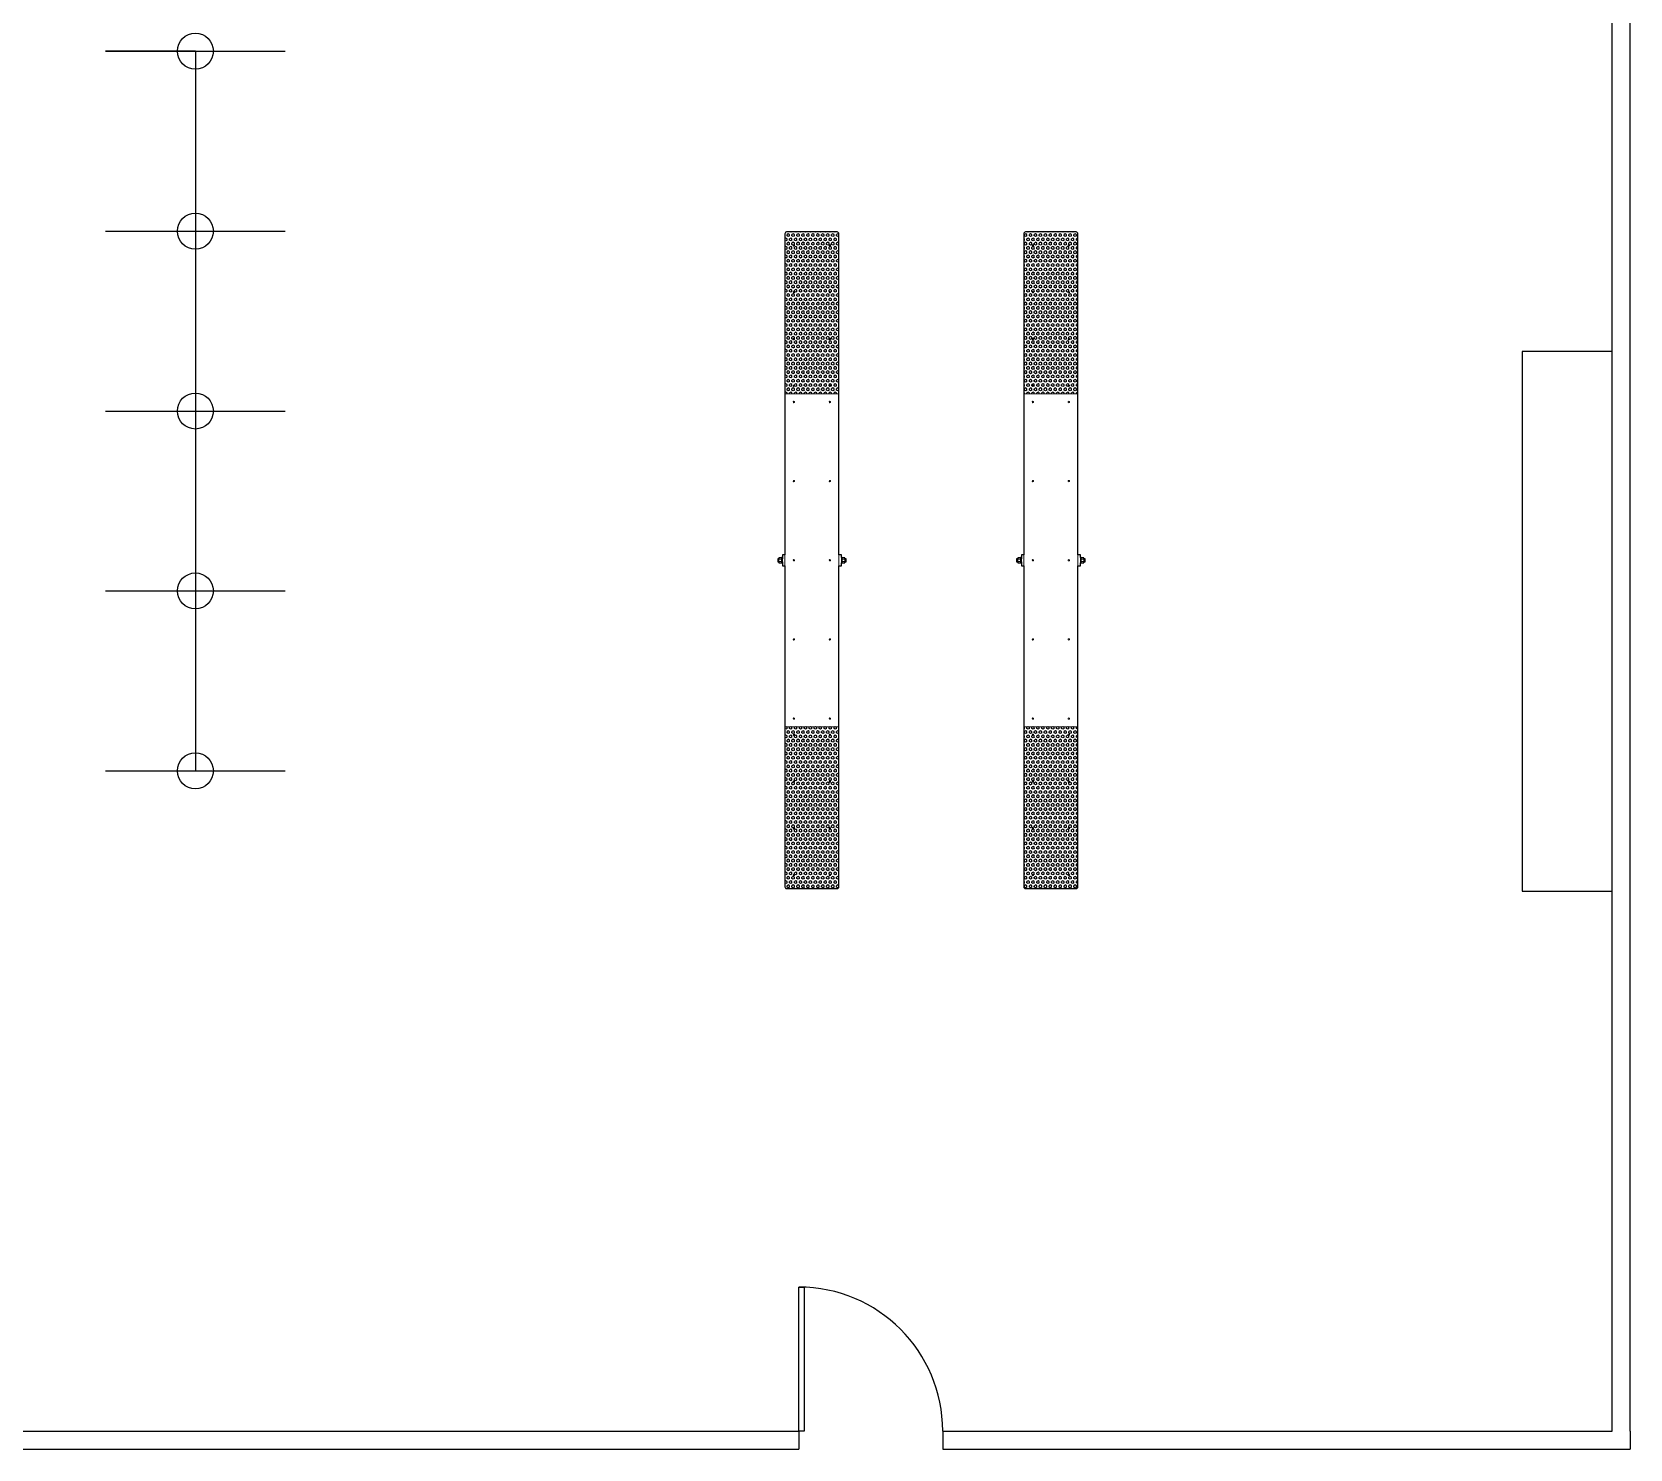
# Model space of a CAD drawing. Header units: millimetres. Extents: x 2667 to 2848, y -1 to 1765.
# Drawn here: x 2693.97 to 2702.86, y 1751.97 to 1759.84 of the extents above; entities that cross this region are included whole.
import ezdxf

# ---------------------------------------------------------------- set-up
doc = ezdxf.new("R2010")
doc.units = ezdxf.units.MM
for name, color, linetype in [('0-AREAS', 2, 'Continuous'), ('0-COTAS', 2, 'Continuous'), ('PROIEZIONI', 145, 'Continuous')]:
    doc.layers.add(name, color=color, linetype=linetype)
pattern_1 = [(0, (44.805686, -19.152039), (0, 0.013748153), [0.0079375, -0.015875]), (120, (44.805686, -19.152039), (-0.01190625, -0.006874077), [0.0079375, -0.015875]), (60, (44.813623, -19.152039), (-0.01190625, 0.006874077), [0.0079375, -0.015875])]

# ---------------------------------------------------------------- blocks, each defined once
blk = doc.blocks.new('A$C782F6D46')
at = {"lineweight": 0}
for p, q in [((8.024, -6.8339), (8.914, -6.8339)), ((10.764, -6.8339), (8.914, -6.8339)), ((8.914, -7.1339), (8.914, -6.8339)), ((8.914, -6.8339), (8.914, -7.1339)), ((9.809, -6.8214), (9.809, -6.8339)), ((9.869, -6.8214), (9.809, -6.8214)), ((9.824, -6.8159), (9.854, -6.8159)), ((9.824, -6.8159), (9.824, -6.8189)), ((9.854, -6.8189), (9.824, -6.8189)), ((9.8252, -6.7999), (9.8321, -6.7999)), ((9.8252, -6.8159), (9.8252, -6.7999)), ((9.831, -6.7939), (9.847, -6.7939)), ((9.831, -6.7999), (9.831, -6.7939)), ((9.831, -6.8214), (9.831, -6.8189)), ((9.8321, -6.7999), (9.846, -6.7999)), ((9.8321, -6.8159), (9.8321, -6.7999)), ((9.846, -6.7999), (9.8529, -6.7999)), ((9.846, -6.8159), (9.846, -6.7999)), ((9.847, -6.7999), (9.847, -6.7939)), ((9.847, -6.8214), (9.847, -6.8189)), ((9.8529, -6.8159), (9.8529, -6.7999)), ((9.854, -6.8159), (9.854, -6.8189)), ((9.869, -6.8339), (9.869, -6.8214)), ((10.764, -7.1339), (10.764, -6.8339)), ((11.654, -6.8339), (10.764, -6.8339)), ((10.764, -6.8339), (10.764, -7.1339)), ((8.014, -7.1239), (8.014, -6.8439)), ((11.664, -7.1239), (11.664, -6.8439)), ((8.914, -7.1339), (8.024, -7.1339)), ((8.914, -7.1339), (10.764, -7.1339)), ((9.809, -7.1489), (9.809, -7.1339)), ((9.869, -7.1489), (9.809, -7.1489)), ((9.824, -7.1489), (9.824, -7.1519)), ((9.824, -7.1519), (9.854, -7.1519)), ((9.8252, -7.1519), (9.8252, -7.1679)), ((9.8252, -7.1679), (9.8321, -7.1679)), ((9.831, -7.1739), (9.831, -7.1679)), ((9.847, -7.1739), (9.831, -7.1739)), ((9.8321, -7.1519), (9.8321, -7.1679)), ((9.8321, -7.1679), (9.846, -7.1679)), ((9.846, -7.1519), (9.846, -7.1679)), ((9.846, -7.1679), (9.8529, -7.1679)), ((9.847, -7.1739), (9.847, -7.1679)), ((9.8529, -7.1519), (9.8529, -7.1679)), ((9.854, -7.1489), (9.854, -7.1519)), ((9.869, -7.1339), (9.869, -7.1489)), ((10.764, -7.1339), (11.654, -7.1339))]:
    blk.add_line(p, q, dxfattribs=at)
for centre in [(8.089, -6.8839), (8.349, -6.8839), (8.609, -6.8839), (8.869, -6.8839), (8.959, -6.8839), (9.399, -6.8839), (9.839, -6.8839), (10.279, -6.8839), (10.719, -6.8839), (10.809, -6.8839), (11.069, -6.8839), (11.329, -6.8839), (11.589, -6.8839), (8.089, -7.0839), (8.349, -7.0839), (8.609, -7.0839), (8.869, -7.0839), (8.959, -7.0839), (9.399, -7.0839), (9.839, -7.0839), (10.279, -7.0839), (10.719, -7.0839), (10.809, -7.0839), (11.069, -7.0839), (11.329, -7.0839), (11.589, -7.0839)]:
    blk.add_circle(centre, 0.004, dxfattribs=at)
for centre, start, end in [((8.024, -6.8439), 90, 180), ((11.654, -6.8439), 0, 90), ((8.024, -7.1239), 180, 270), ((11.654, -7.1239), 270, 0)]:
    blk.add_arc(centre, 0.01, start, end, dxfattribs=at)
blk = doc.blocks.new('A$C5DD443A6')
blk.add_blockref('A$C782F6D46', (-8.014, 7.1739))
blk = doc.blocks.new('AGY-01_01')
at = {"layer": '0-COTAS'}
h = blk.add_hatch(dxfattribs=at)
h.set_pattern_fill('HEX', color=256, scale=0.0025)
h.set_pattern_definition(pattern_1)
h.paths.add_polyline_path([(46.7639, -18.0296), (45.8739, -18.0296, 0.414214), (45.8639, -18.0396), (45.8639, -18.3196, 0.414214), (45.8739, -18.3296), (46.7639, -18.3296)])
h = blk.add_hatch(dxfattribs=at)
h.set_pattern_fill('HEX', color=256, scale=0.0025)
h.set_pattern_definition(pattern_1)
h.paths.add_polyline_path([(48.6139, -18.0296), (49.5039, -18.0296, -0.414214), (49.5139, -18.0396), (49.5139, -18.3196, -0.414214), (49.5039, -18.3296), (48.6139, -18.3296)])
at = {"layer": '0-AREAS'}
blk.add_lwpolyline([(45.8639, -18.0396), (45.8639, -18.3196, 0.414214), (45.8739, -18.3296), (47.6589, -18.3296), (47.6589, -18.3446), (47.6739, -18.3446), (47.6739, -18.3476), (47.6751, -18.3476), (47.6751, -18.3636), (47.6809, -18.3636), (47.6809, -18.3696), (47.6969, -18.3696), (47.6969, -18.3636), (47.7028, -18.3636), (47.7028, -18.3476), (47.7039, -18.3476), (47.7039, -18.3446), (47.7189, -18.3446), (47.7189, -18.3296), (49.5039, -18.3296, 0.414214), (49.5139, -18.3196), (49.5139, -18.0396, 0.414214), (49.5039, -18.0296), (47.7189, -18.0296), (47.7189, -18.0171), (47.6969, -18.0171), (47.6969, -18.0146), (47.7039, -18.0146), (47.7039, -18.0116), (47.7028, -18.0116), (47.7028, -17.9956), (47.6969, -17.9956), (47.6969, -17.9896), (47.6809, -17.9896), (47.6809, -17.9956), (47.6751, -17.9956), (47.6751, -18.0116), (47.6739, -18.0116), (47.6739, -18.0146), (47.6809, -18.0146), (47.6809, -18.0171), (47.6589, -18.0171), (47.6589, -18.0296), (45.8739, -18.0296, 0.414214), (45.8639, -18.0396)], format="xyb", close=True, dxfattribs=at)
blk.add_blockref('A$C5DD443A6', (45.8639, -18.3696))

msp = doc.modelspace()

# ---------------------------------------------------------------- linework, layer by layer
for p, q in [((2702.7585, 1758.0687), (2702.2585, 1758.0687)), ((2702.2585, 1758.0687), (2702.2585, 1755.0687)), ((2702.2585, 1755.0687), (2702.7585, 1755.0687)), ((2698.2375, 1752.0676), (2698.2375, 1752.8676)), ((2698.2375, 1752.8676), (2698.2675, 1752.8676)), ((2698.2675, 1752.8676), (2698.2675, 1752.0676)), ((2698.2375, 1752.0676), (2698.2375, 1751.9676)), ((2698.2675, 1752.0676), (2698.2375, 1752.0676)), ((2699.0375, 1752.0676), (2699.0375, 1751.9676))]:
    msp.add_line(p, q)
msp.add_arc((2698.2375, 1752.0676), 0.8, 0, 90)
at = {"layer": '0-AREAS'}
for p, q in [((2694.883, 1759.737), (2694.383, 1759.737)), ((2694.383, 1759.737), (2695.383, 1759.737)), ((2694.883, 1759.737), (2694.883, 1755.737)), ((2694.383, 1758.737), (2695.383, 1758.737)), ((2694.383, 1757.737), (2695.383, 1757.737)), ((2694.383, 1756.737), (2695.383, 1756.737)), ((2694.383, 1755.737), (2695.383, 1755.737))]:
    msp.add_line(p, q, dxfattribs=at)
for centre in [(2694.883, 1759.737), (2694.883, 1758.737), (2694.883, 1757.737), (2694.883, 1756.737), (2694.883, 1755.737)]:
    msp.add_circle(centre, 0.1, dxfattribs=at)
at = {"layer": 'PROIEZIONI'}
for p, q in [((2702.7585, 1752.0676), (2702.7585, 1761.5071)), ((2702.8585, 1752.0676), (2702.8585, 1761.5071)), ((2687.5995, 1752.0676), (2698.2375, 1752.0676)), ((2699.0375, 1752.0676), (2702.7585, 1752.0676)), ((2702.8585, 1752.0676), (2702.8585, 1751.9676)), ((2687.5995, 1751.9676), (2698.2375, 1751.9676)), ((2699.0375, 1751.9676), (2702.7585, 1751.9676)), ((2702.7585, 1751.9676), (2702.8585, 1751.9676))]:
    msp.add_line(p, q, dxfattribs=at)

# ---------------------------------------------------------------- block references
at = {"layer": '0-AREAS', "rotation": 90}
for p in [(2680.1306, 1709.2185), (2681.4591, 1709.2185)]:
    msp.add_blockref('AGY-01_01', p, dxfattribs=at)

doc.saveas('drawing.dxf')
